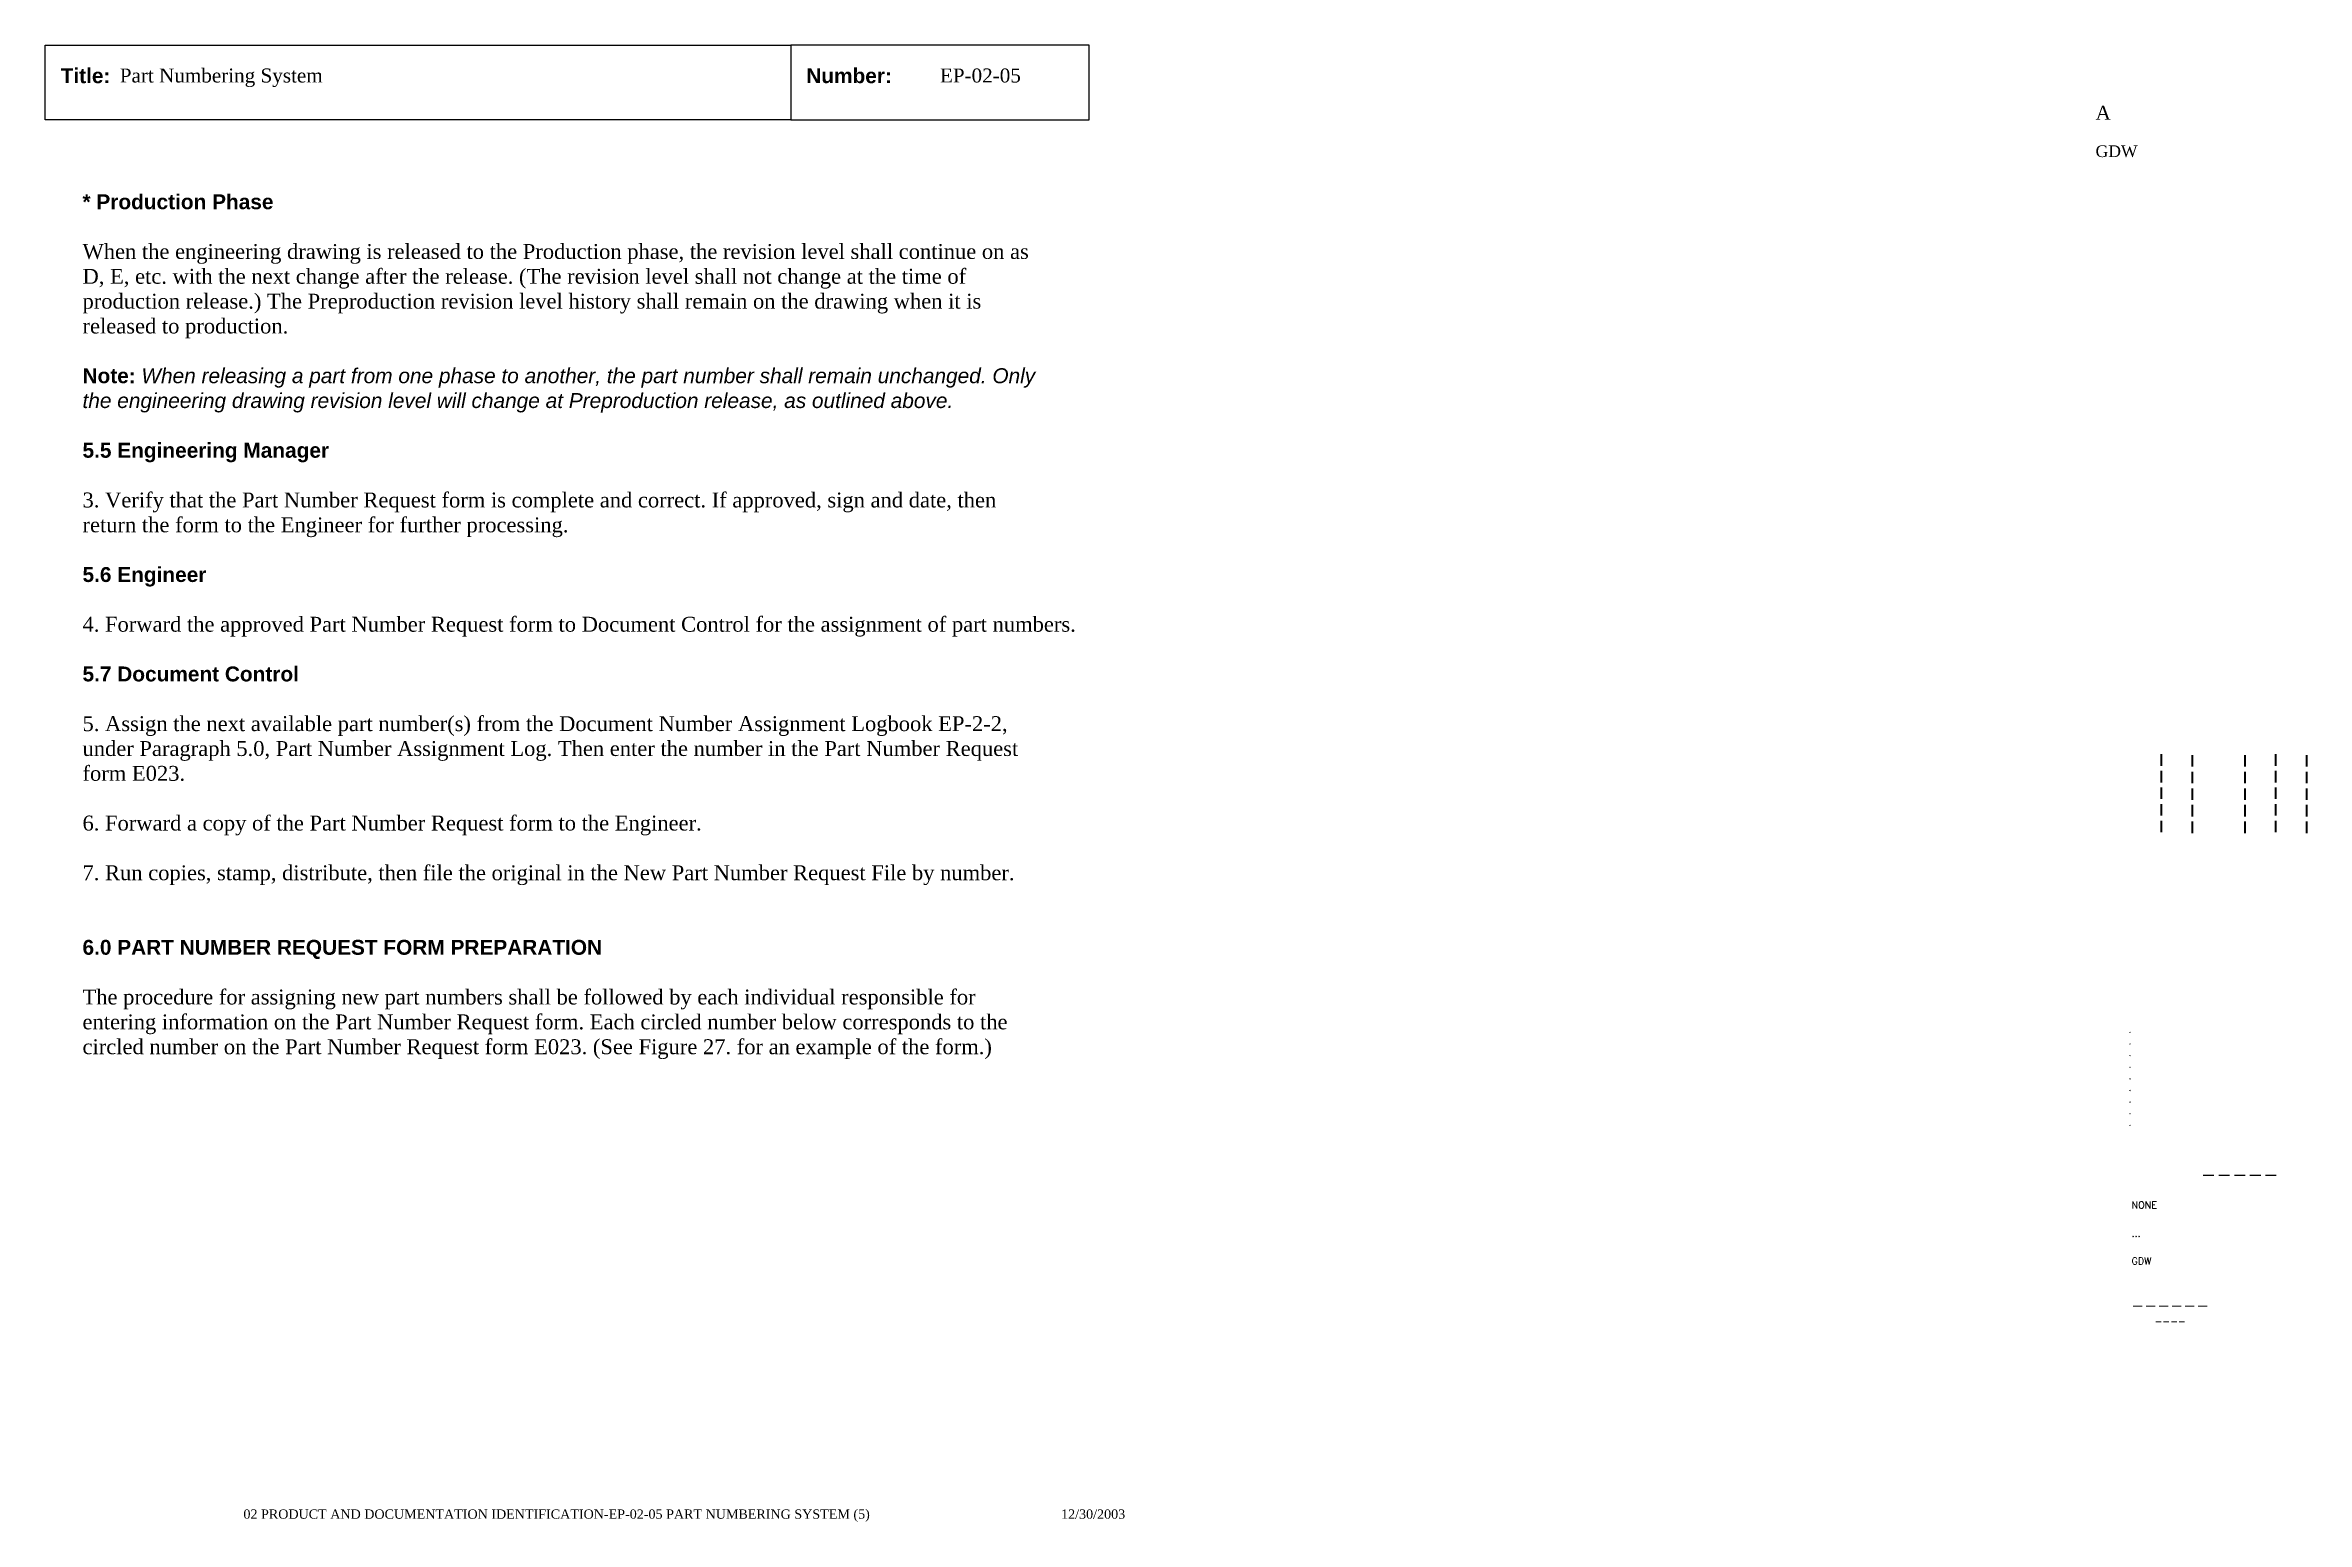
# Paper-space layout 'EP-02-05 Part Numbering System (5)' of a CAD drawing. Header units: inches. Extents: x 1 to 31.3, y 0.2 to 20.
import ezdxf
from ezdxf.enums import TextEntityAlignment as Align

# ---------------------------------------------------------------- set-up
doc = ezdxf.new("R2010")
doc.units = ezdxf.units.IN
doc.header["$MEASUREMENT"] = 0
doc.layers.add('TitleBlock_Attributes', color=40, linetype='Continuous', plot=False)
doc.layers.add('TitleBlock_Atts_Print', color=1, linetype='Continuous')
doc.styles.get("Standard").update_dxf_attribs({"font": 'simplex.shx'})
doc.styles.add('style1', font='TIMES.TTF')
doc.styles.add('styleAtt', font='TIMES.TTF')
doc.styles.add('TBBIGTEXT', font='complex.shx')

# ---------------------------------------------------------------- blocks, each defined once
blk = doc.blocks.new('Test1')
at = {"layer": 'TitleBlock_Attributes', "style": 'TBBIGTEXT', "width": 0.8}
for tag, p, height in [('SideLine1', (29.492, 9.408), 0.25), ('SideLine2', (29.906, 9.396), 0.25), ('SideLine3', (30.612, 9.396), 0.25), ('SideLine4', (31.026, 9.408), 0.25), ('SideLine5', (31.44, 9.396), 0.25), ('File-Layout', (28.803, 3.641), 0.125)]:
    blk.add_attdef(tag, p, '', height=height, rotation=90, dxfattribs=at)
at = {"layer": 'TitleBlock_Attributes'}
for tag, p, height in [('REV1', (28.947, 6.754), 0.0625), ('REV2', (28.947, 6.598), 0.0625), ('REV3', (28.947, 6.442), 0.0625), ('REV4', (28.947, 6.286), 0.0625), ('REV5', (28.947, 6.13), 0.0625), ('REV6', (28.947, 5.974), 0.0625), ('REV7', (28.947, 5.818), 0.0625), ('REV8', (28.947, 5.662), 0.0625), ('REV9', (28.947, 5.506), 0.0625), ('SCALE', (28.983, 4.394), 0.0938), ('INCHARGE', (28.983, 4.016), 0.0938), ('DRW', (28.983, 3.641), 0.0938)]:
    blk.add_attdef(tag, p, '', height=height, dxfattribs=at)
at = {"layer": 'TitleBlock_Attributes', "style": 'TBBIGTEXT'}
for tag, height, p in [('PROJNUM', 0.188, (30.434, 4.761)), ('DWG_NUM', 0.156, (31.168, 4.127)), ('CUSTOMER', 0.156, (29.501, 3.017)), ('LOCATION', 0.0938, (29.501, 2.835)), ('DESC_1', 0.188, (29.501, 2.412)), ('DESC_2', 0.188, (29.501, 2.1)), ('DESC_3', 0.188, (29.501, 1.787))]:
    blk.add_attdef(tag, text='', height=height, dxfattribs=at).set_placement(p, align=Align.CENTER)
at = {"layer": 'TitleBlock_Attributes'}
blk.add_attdef('DRW_DATE', text='', height=0.0938, dxfattribs=at).set_placement((31.149, 3.648), align=Align.CENTER)

psp = doc.layouts.new('EP-02-05 Part Numbering System (5)')

# ---------------------------------------------------------------- linework, layer by layer
for points in [[(1, 20), (11, 20), (11, 19), (1, 19)], [(11, 19), (15, 19), (15, 20), (11, 20)]]:
    psp.add_lwpolyline(points, close=True)

# ---------------------------------------------------------------- block references
ref = psp.add_blockref('Test1', (0, 0))
ref.add_attrib('CUSTOMER', '------', dxfattribs={"layer": 'TitleBlock_Attributes', "height": 0.1562, "style": 'TBBIGTEXT'}).set_placement((29.501, 3.017), align=Align.CENTER)
ref.add_attrib('LOCATION', '----', dxfattribs={"layer": 'TitleBlock_Attributes', "height": 0.0938, "style": 'TBBIGTEXT'}).set_placement((29.501, 2.835), align=Align.CENTER)
ref.add_attrib('DESC_1', 'Part Numbering System', (2, 19.5), dxfattribs={"layer": 'TitleBlock_Atts_Print', "height": 0.1875, "style": 'styleAtt'})
ref.add_attrib('DESC_2', 'EP-02-05', (13, 19.5), dxfattribs={"layer": 'TitleBlock_Atts_Print', "height": 0.1875, "style": 'styleAtt'})
ref.add_attrib('DESC_3', 'A', (28.5, 19), dxfattribs={"layer": 'TitleBlock_Attributes', "height": 0.188, "style": 'styleAtt'})
ref.add_attrib('PROJNUM', '-----', dxfattribs={"layer": 'TitleBlock_Attributes', "height": 0.1875, "style": 'TBBIGTEXT'}).set_placement((30.434, 4.761), align=Align.CENTER)
ref.add_attrib('DWG_NUM', 'GDW', (28.5, 18.5), dxfattribs={"layer": 'TitleBlock_Attributes', "height": 0.1562, "style": 'styleAtt'})
ref.add_attrib('DRW_DATE', '12/30/2003', dxfattribs={"layer": 'TitleBlock_Atts_Print', "height": 0.125, "style": 'styleAtt'}).set_placement((15.055, 0.232), align=Align.CENTER)
ref.add_attrib('DRW', 'GDW', (28.983, 3.641), dxfattribs={"layer": 'TitleBlock_Attributes', "height": 0.0938})
ref.add_attrib('INCHARGE', '...', (28.983, 4.016), dxfattribs={"layer": 'TitleBlock_Attributes', "height": 0.0938})
ref.add_attrib('SCALE', 'NONE', (28.983, 4.394), dxfattribs={"layer": 'TitleBlock_Attributes', "height": 0.0938})
ref.add_attrib('REV1', '.', (28.947, 6.754), dxfattribs={"layer": 'TitleBlock_Attributes', "height": 0.0625})
ref.add_attrib('REV2', '.', (28.947, 6.598), dxfattribs={"layer": 'TitleBlock_Attributes', "height": 0.0625})
ref.add_attrib('REV3', '.', (28.947, 6.442), dxfattribs={"layer": 'TitleBlock_Attributes', "height": 0.0625})
ref.add_attrib('REV4', '.', (28.947, 6.286), dxfattribs={"layer": 'TitleBlock_Attributes', "height": 0.0625})
ref.add_attrib('REV5', '.', (28.947, 6.13), dxfattribs={"layer": 'TitleBlock_Attributes', "height": 0.0625})
ref.add_attrib('REV6', '.', (28.947, 5.974), dxfattribs={"layer": 'TitleBlock_Attributes', "height": 0.0625})
ref.add_attrib('REV7', '.', (28.947, 5.818), dxfattribs={"layer": 'TitleBlock_Attributes', "height": 0.0625})
ref.add_attrib('REV8', '.', (28.947, 5.662), dxfattribs={"layer": 'TitleBlock_Attributes', "height": 0.0625})
ref.add_attrib('REV9', '.', (28.947, 5.506), dxfattribs={"layer": 'TitleBlock_Attributes', "height": 0.0625})
ref.add_attrib('SideLine1', '-----', (29.492, 9.408), dxfattribs={"layer": 'TitleBlock_Attributes', "height": 0.25, "rotation": 90, "style": 'TBBIGTEXT', "width": 0.8})
ref.add_attrib('SideLine2', '-----', (29.906, 9.396), dxfattribs={"layer": 'TitleBlock_Attributes', "height": 0.25, "rotation": 90, "style": 'TBBIGTEXT', "width": 0.8})
ref.add_attrib('SideLine3', '-----', (30.612, 9.396), dxfattribs={"layer": 'TitleBlock_Attributes', "height": 0.25, "rotation": 90, "style": 'TBBIGTEXT', "width": 0.8})
ref.add_attrib('SideLine4', '-----', (31.026, 9.408), dxfattribs={"layer": 'TitleBlock_Attributes', "height": 0.25, "rotation": 90, "style": 'TBBIGTEXT', "width": 0.8})
ref.add_attrib('SideLine5', '-----', (31.44, 9.396), dxfattribs={"layer": 'TitleBlock_Attributes', "height": 0.25, "rotation": 90, "style": 'TBBIGTEXT', "width": 0.8})
ref.add_attrib('File-Layout', '02 PRODUCT AND DOCUMENTATION IDENTIFICATION-EP-02-05 PART NUMBERING SYSTEM (5)', dxfattribs={"layer": 'TitleBlock_Atts_Print', "height": 0.125, "style": 'styleAtt'}).set_placement((7.859, 0.232), align=Align.CENTER)

# ---------------------------------------------------------------- texts
at = {"color": 5, "char_height": 0.2, "width": 2, "attachment_point": 1, "line_spacing_factor": 1.5, "style": 'style1'}
for s, insert in [('{\\fArial|b1|i0|c0|p34;Title:}', (1.207, 19.691)), ('{\\fArial|b1|i0|c0|p34;Number:}', (11.207, 19.691))]:
    psp.add_mtext(s, dxfattribs=dict(at, insert=insert))
at = {"color": 5, "insert": (1.5, 18), "char_height": 0.2, "width": 13, "attachment_point": 1, "style": 'style1'}
psp.add_mtext('{\\fArial|b1|i0|c0|p34;* Production Phase\\P\\P}When the engineering drawing is released to the Production phase, the revision level shall continue on as D, E, etc. with the next change after the release. (The revision level shall not change at the time of production release.) The Preproduction revision level history shall remain on the drawing when it is released to production.\\P\\P{\\fArial|b1|i0|c0|p34;Note:} {\\fArial|b0|i1|c0|p34;When releasing a part from one phase to another, the part number shall remain unchanged. Only the engineering drawing revision level will change at Preproduction release, as outlined above.\\P\\P\\fArial|b1|i0|c0|p34;5.5 Engineering Manager\\P\\P}3. Verify that the Part Number Request form is complete and correct. If approved, sign and date, then return the form to the Engineer for further processing.\\P\\P{\\fArial|b1|i0|c0|p34;5.6 Engineer\\P\\P}4. Forward the approved Part Number Request form to Document Control for the assignment of part numbers.\\P\\P{\\fArial|b1|i0|c0|p34;5.7 Document Control\\P\\P}5. Assign the next available part number(s) from the Document Number Assignment Logbook EP-2-2, under Paragraph 5.0, Part Number Assignment Log. Then enter the number in the Part Number Request form E023.\\P\\P6. Forward a copy of the Part Number Request form to the Engineer.\\P\\P7. Run copies, stamp, distribute, then file the original in the New Part Number Request File by number.\\P\\P\\P{\\fArial|b1|i0|c0|p34;6.0 PART NUMBER REQUEST FORM PREPARATION\\P\\P}The procedure for assigning new part numbers shall be followed by each individual responsible for entering information on the Part Number Request form. Each circled number below corresponds to the circled number on the Part Number Request form E023. (See Figure 27. for an example of the form.)', dxfattribs=at)

doc.saveas('drawing.dxf')
